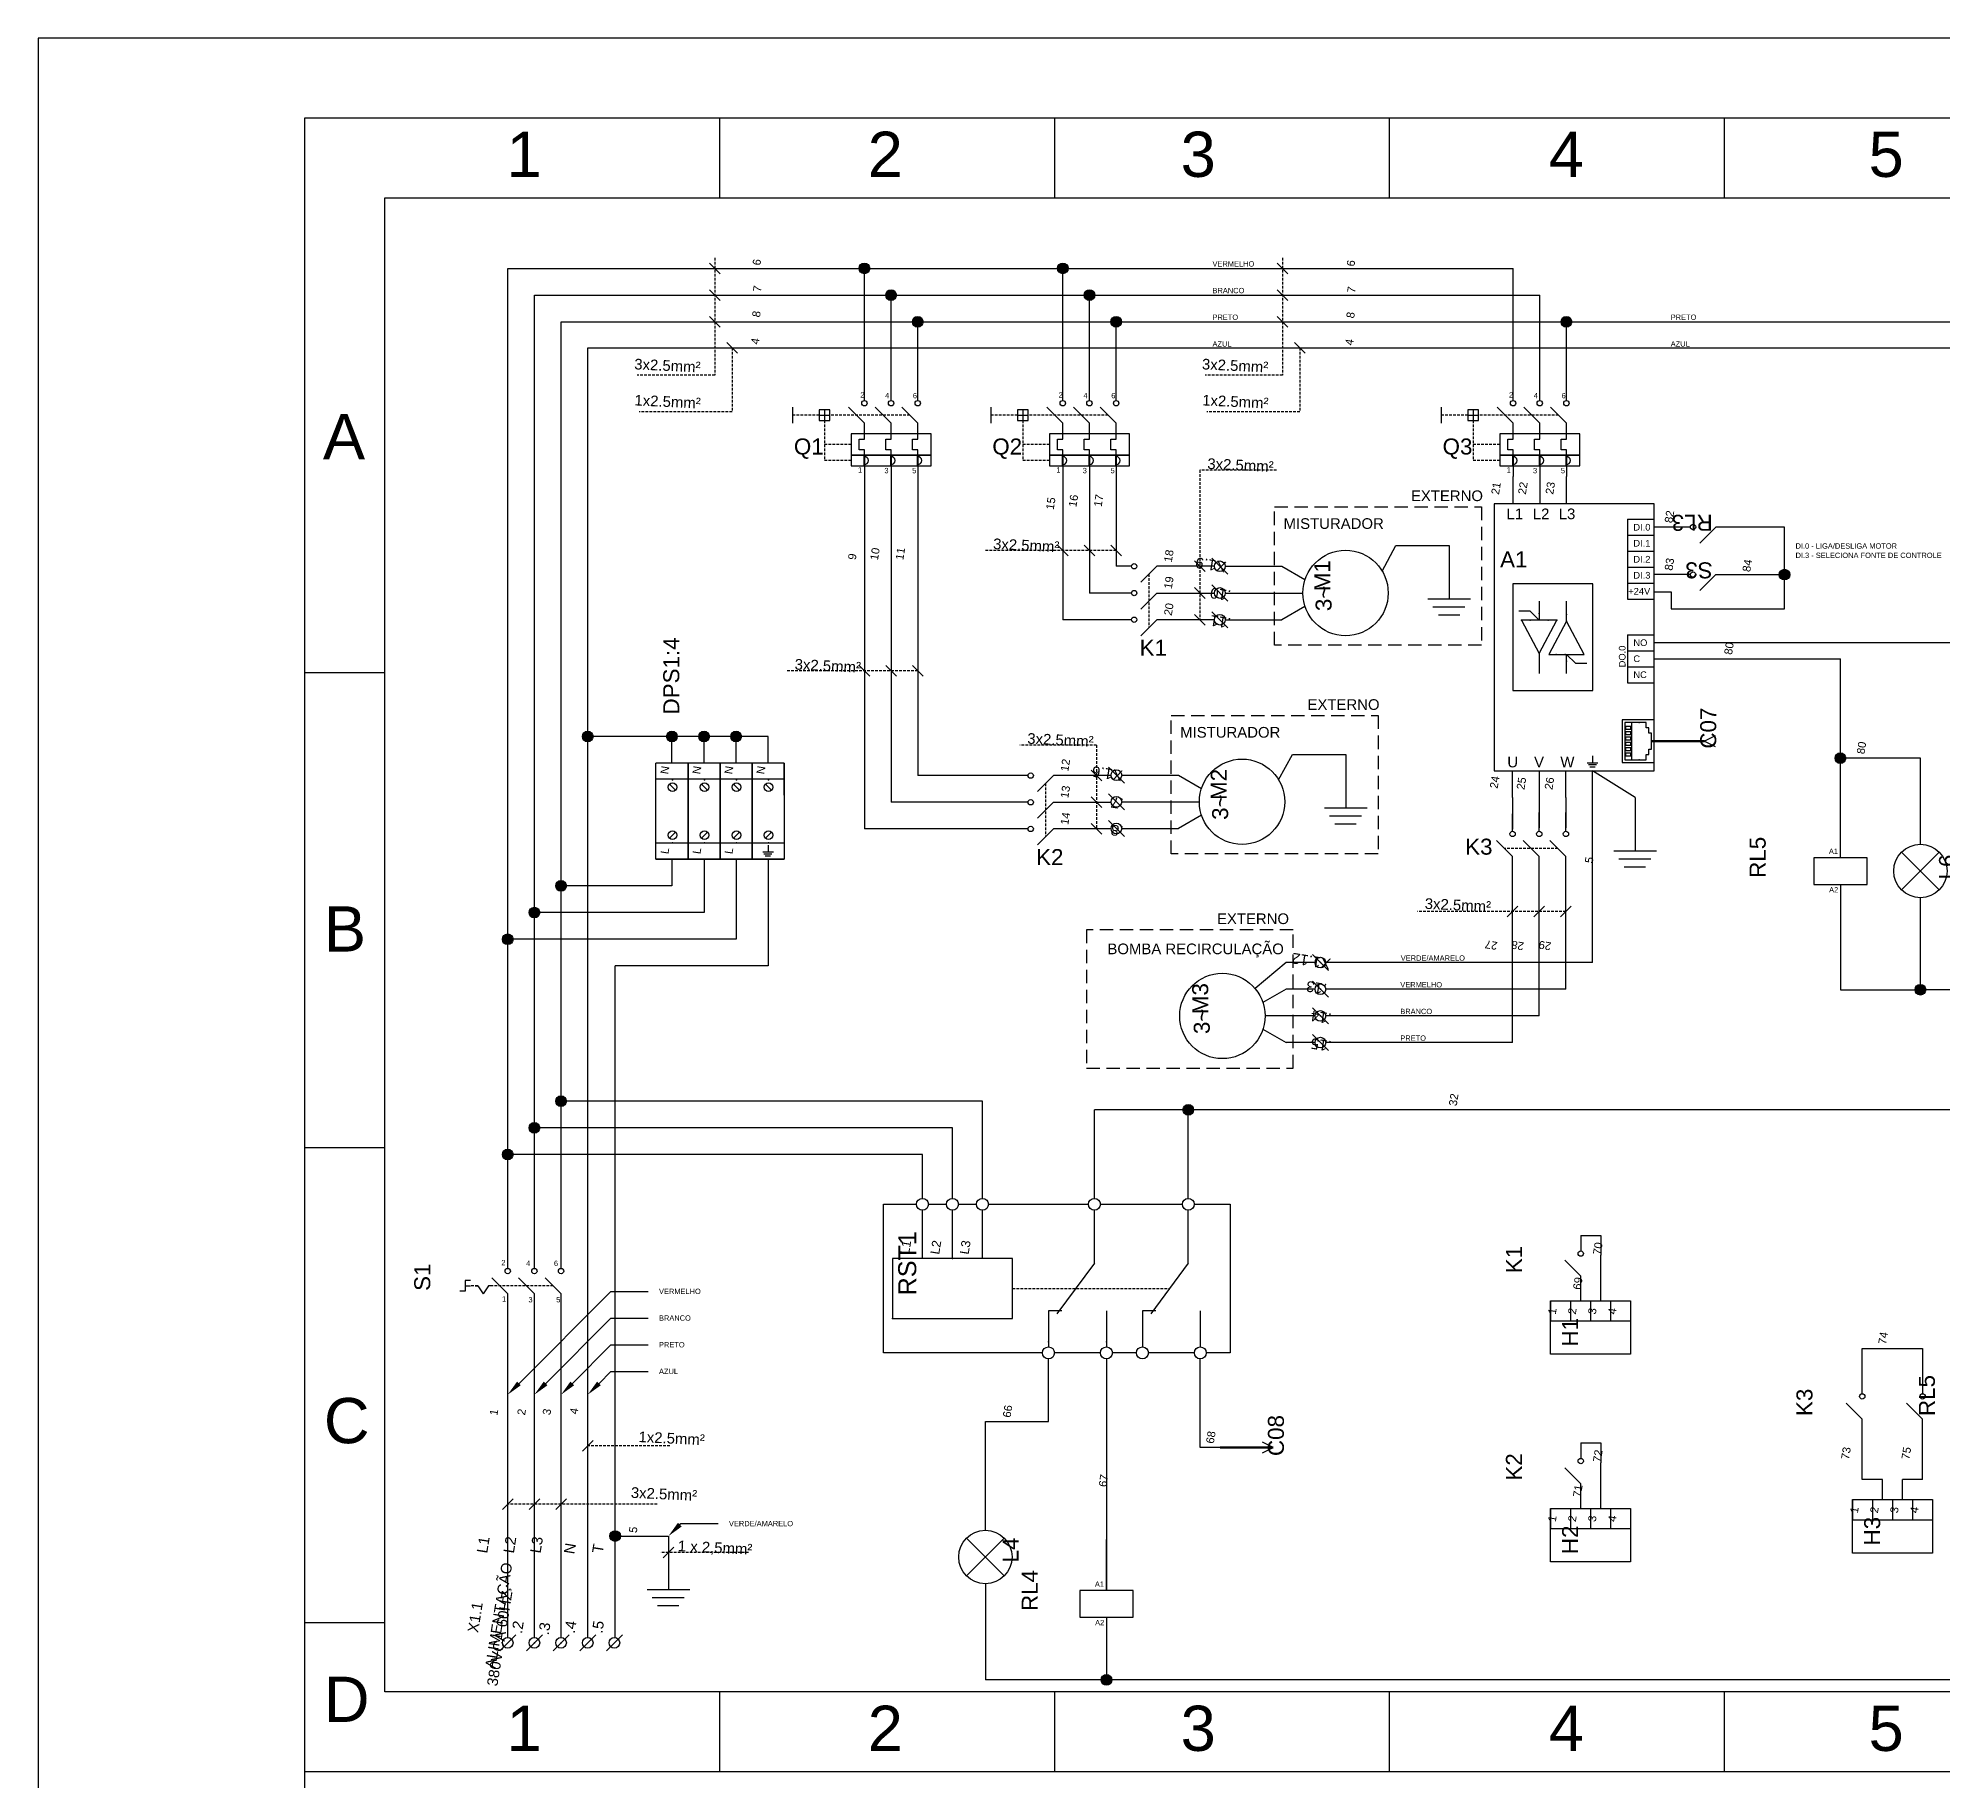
# Model space of a CAD drawing. Header units: millimetres. Extents: x 100 to 940, y 59 to 694.
# Drawn here: x 100 to 457, y 367.4 to 693.9 of the extents above; entities that cross this region are included whole.
import ezdxf
from ezdxf import colors
from ezdxf.entities.mleader import LeaderData, LeaderLine
from ezdxf.enums import TextEntityAlignment as Align
from ezdxf.math import Vec2, Vec3

# ---------------------------------------------------------------- set-up
doc = ezdxf.new("R2010")
doc.units = ezdxf.units.MM
doc.linetypes.add('DASHED', pattern=[0.75, 0.5, -0.25])
doc.styles.add('Annotative', font='arial.ttf')
doc.styles.add('Notes', font='arial.ttf', dxfattribs={"height": 3})

msp = doc.modelspace()

# ---------------------------------------------------------------- hatches: boundary and pattern name
for points in [[(255.88, 650.79, 1), (253.88, 650.79, 1)], [(293.07, 650.79, 1), (291.07, 650.79, 1)], [(260.88, 645.79, 1), (258.88, 645.79, 1)], [(298.07, 645.79, 1), (296.07, 645.79, 1)], [(265.88, 640.79, 1), (263.88, 640.79, 1)], [(303.07, 640.79, 1), (301.07, 640.79, 1)], [(387.47, 640.79, 1), (385.47, 640.79, 1)], [(428.36, 593.42, 1), (426.36, 593.42, 1)], [(204.02, 563.09, 1), (202.02, 563.09, 1)], [(219.82, 563.09, 1), (217.82, 563.09, 1)], [(225.82, 563.09, 1), (223.82, 563.09, 1)], [(231.82, 563.09, 1), (229.82, 563.09, 1)], [(438.82, 559.02, 1), (436.82, 559.02, 1)], [(199.02, 535.09, 1), (197.02, 535.09, 1)], [(194.02, 530.09, 1), (192.02, 530.09, 1)], [(189.02, 525.09, 1), (187.02, 525.09, 1)], [(453.82, 515.64, 1), (451.82, 515.64, 1)], [(199.02, 494.75, 1), (197.02, 494.75, 1)], [(316.6, 493.13, 1), (314.6, 493.13, 1)], [(194.02, 489.75, 1), (192.02, 489.75, 1)], [(189.02, 484.76, 1), (187.02, 484.76, 1)], [(209.16, 413.27, 1), (207.16, 413.27, 1)], [(301.25, 386.32, 1), (299.25, 386.32, 1)]]:
    msp.add_hatch(color=256).paths.add_polyline_path(points)

# ---------------------------------------------------------------- linework, layer by layer
for p, q in [((227.78, 664), (227.78, 679)), ((290.56, 664), (290.56, 679)), ((353.33, 664), (353.33, 679)), ((416.11, 664), (416.11, 679)), ((188.02, 466.66), (188.02, 650.79)), ((188.02, 650.79), (376.47, 650.79)), ((225.85, 651.79), (227.85, 649.79)), ((254.88, 628.03), (254.88, 650.79)), ((292.07, 628.03), (292.07, 650.79)), ((332.27, 651.79), (334.27, 649.79)), ((376.47, 628.03), (376.47, 650.79)), ((225.85, 646.79), (227.85, 644.79)), ((332.27, 646.79), (334.27, 644.79)), ((193.02, 466.91), (193.02, 645.79)), ((193.02, 645.79), (381.47, 645.79)), ((259.88, 628.03), (259.88, 645.79)), ((297.07, 628.03), (297.07, 645.79)), ((381.47, 628.03), (381.47, 645.79)), ((198.02, 466.91), (198.02, 640.79)), ((198.02, 640.79), (484.62, 640.79)), ((225.85, 641.79), (227.85, 639.79)), ((264.88, 628.03), (264.88, 640.79)), ((302.07, 628.03), (302.07, 640.79)), ((332.27, 641.79), (334.27, 639.79)), ((386.47, 628.03), (386.47, 640.79)), ((450.45, 640.79), (549.65, 640.79)), ((203.02, 394.26), (203.02, 635.89)), ((203.02, 635.89), (484.62, 635.89)), ((229.08, 636.89), (231.08, 634.89)), ((335.5, 636.89), (337.5, 634.89)), ((450.45, 635.89), (554.65, 635.89)), ((254.88, 626.03), (254.88, 628.03)), ((259.88, 626.03), (259.88, 628.03)), ((264.88, 626.03), (264.88, 628.03)), ((292.07, 626.03), (292.07, 628.03)), ((297.07, 626.03), (297.07, 628.03)), ((302.07, 626.03), (302.07, 628.03)), ((376.47, 626.03), (376.47, 628.03)), ((381.47, 626.03), (381.47, 628.03)), ((386.47, 626.03), (386.47, 628.03)), ((241.38, 624.79), (241.38, 621.79)), ((246.38, 623.29), (248.38, 623.29)), ((247.38, 624.29), (247.38, 622.29)), ((254.88, 621.79), (251.88, 624.79)), ((254.88, 619.79), (254.88, 621.79)), ((259.88, 621.79), (256.88, 624.79)), ((259.88, 619.79), (259.88, 621.79)), ((264.88, 621.79), (261.88, 624.79)), ((264.88, 619.79), (264.88, 621.79)), ((278.57, 624.79), (278.57, 621.79)), ((283.57, 623.29), (285.57, 623.29)), ((284.57, 624.29), (284.57, 622.29)), ((292.07, 621.79), (289.07, 624.79)), ((292.07, 619.79), (292.07, 621.79)), ((297.07, 621.79), (294.07, 624.79)), ((297.07, 619.79), (297.07, 621.79)), ((302.07, 621.79), (299.07, 624.79)), ((302.07, 619.79), (302.07, 621.79)), ((362.97, 624.79), (362.97, 621.79)), ((367.97, 623.29), (369.97, 623.29)), ((368.97, 624.29), (368.97, 622.29)), ((376.47, 621.79), (373.47, 624.79)), ((376.47, 619.79), (376.47, 621.79)), ((381.47, 621.79), (378.47, 624.79)), ((381.47, 619.79), (381.47, 621.79)), ((386.47, 621.79), (383.47, 624.79)), ((386.47, 619.79), (386.47, 621.79)), ((253.88, 616.79), (253.88, 618.79)), ((253.88, 618.79), (254.88, 618.78)), ((254.88, 618.78), (254.88, 619.79)), ((258.88, 616.79), (258.88, 618.79)), ((258.88, 618.79), (259.88, 618.79)), ((259.88, 618.79), (259.88, 619.79)), ((263.88, 616.79), (263.88, 618.79)), ((263.88, 618.79), (264.88, 618.79)), ((264.88, 618.79), (264.88, 619.79)), ((291.07, 616.79), (291.07, 618.79)), ((291.07, 618.79), (292.07, 618.78)), ((292.07, 618.78), (292.07, 619.79)), ((296.07, 616.79), (296.07, 618.79)), ((296.07, 618.79), (297.07, 618.79)), ((297.07, 618.79), (297.07, 619.79)), ((301.07, 616.79), (301.07, 618.79)), ((301.07, 618.79), (302.07, 618.79)), ((302.07, 618.79), (302.07, 619.79)), ((375.47, 616.79), (375.47, 618.79)), ((375.47, 618.79), (376.47, 618.78)), ((376.47, 618.78), (376.47, 619.79)), ((380.47, 616.79), (380.47, 618.79)), ((380.47, 618.79), (381.47, 618.79)), ((381.47, 618.79), (381.47, 619.79)), ((385.47, 616.79), (385.47, 618.79)), ((385.47, 618.79), (386.47, 618.79)), ((386.47, 618.79), (386.47, 619.79)), ((254.88, 616.79), (253.88, 616.79)), ((254.88, 615.79), (254.88, 616.79)), ((259.88, 616.79), (258.88, 616.79)), ((259.88, 615.79), (259.88, 616.79)), ((264.88, 616.79), (263.88, 616.79)), ((264.88, 615.79), (264.88, 616.79)), ((292.07, 616.79), (291.07, 616.79)), ((292.07, 615.79), (292.07, 616.79)), ((297.07, 616.79), (296.07, 616.79)), ((297.07, 615.79), (297.07, 616.79)), ((302.07, 616.79), (301.07, 616.79)), ((302.07, 615.79), (302.07, 616.79)), ((376.47, 616.79), (375.47, 616.79)), ((376.47, 615.79), (376.47, 616.79)), ((381.47, 616.79), (380.47, 616.79)), ((381.47, 615.79), (381.47, 616.79)), ((386.47, 616.79), (385.47, 616.79)), ((386.47, 615.79), (386.47, 616.79)), ((254.88, 613.79), (254.88, 611.79)), ((254.88, 611.79), (254.88, 584.97)), ((259.88, 613.79), (259.88, 611.79)), ((259.88, 611.79), (259.88, 589.96)), ((264.88, 613.79), (264.88, 611.79)), ((264.88, 611.79), (264.88, 594.97)), ((292.07, 613.79), (292.07, 611.79)), ((292.07, 611.79), (292.07, 584.97)), ((297.07, 613.79), (297.07, 611.79)), ((297.07, 611.79), (297.07, 589.96)), ((302.07, 613.79), (302.07, 611.79)), ((302.07, 611.79), (302.07, 594.97)), ((376.47, 613.79), (376.47, 611.79)), ((376.47, 606.79), (376.47, 611.79)), ((381.47, 613.79), (381.47, 611.79)), ((381.47, 611.79), (381.47, 606.79)), ((386.47, 613.79), (386.47, 611.79)), ((386.47, 606.79), (386.47, 611.79)), ((397.92, 603.8), (397.92, 588.8)), ((397.92, 603.8), (402.92, 603.8)), ((397.92, 600.8), (402.92, 600.8)), ((409.72, 602.33), (402.92, 602.33)), ((414.47, 602.33), (411.47, 599.33)), ((427.36, 602.33), (414.47, 602.33)), ((427.36, 586.99), (427.36, 602.33)), ((291.07, 598.95), (293.07, 596.95)), ((296.07, 598.95), (298.07, 596.95)), ((301.07, 598.95), (303.07, 596.95)), ((323.01, 593.47), (320.01, 596.47)), ((351.92, 594.06), (354.51, 598.86)), ((354.51, 598.86), (364.51, 598.86)), ((364.51, 598.86), (364.51, 588.86)), ((397.92, 597.8), (402.92, 597.8)), ((264.88, 594.97), (264.88, 555.76)), ((304.95, 594.97), (302.07, 594.97)), ((309.7, 594.97), (306.7, 591.97)), ((320.51, 594.97), (309.7, 594.97)), ((316.76, 595.97), (318.76, 593.97)), ((322.51, 594.97), (333.14, 594.97)), ((333.14, 594.97), (337.47, 592.47)), ((397.92, 594.8), (402.92, 594.8)), ((409.72, 593.42), (402.92, 593.42)), ((414.47, 593.42), (411.47, 590.42)), ((414.47, 593.42), (427.36, 593.42)), ((259.88, 589.96), (259.88, 550.76)), ((304.95, 589.96), (297.07, 589.96)), ((309.7, 589.97), (306.7, 586.97)), ((309.7, 589.97), (320.51, 589.97)), ((316.76, 590.97), (318.76, 588.97)), ((323.01, 588.47), (320.01, 591.47)), ((322.51, 589.97), (337.07, 589.97)), ((397.92, 591.8), (402.92, 591.8)), ((402.92, 590.22), (406.13, 590.22)), ((406.13, 590.22), (406.13, 586.99)), ((316.76, 585.97), (318.76, 583.97)), ((323.01, 583.47), (320.01, 586.47)), ((337.47, 587.47), (333.14, 584.97)), ((360.51, 588.86), (368.51, 588.86)), ((361.46, 587.36), (367.46, 587.36)), ((362.47, 585.86), (366.47, 585.86)), ((379.7, 586.55), (377.55, 586.55)), ((381.36, 584.89), (379.7, 586.55)), ((381.36, 588.47), (381.36, 584.89)), ((386.49, 584.72), (386.49, 588.47)), ((397.92, 588.8), (402.92, 588.8)), ((402.92, 585.8), (402.92, 588.8)), ((406.13, 586.99), (427.36, 586.99)), ((254.88, 584.97), (254.88, 545.76)), ((304.95, 584.97), (292.07, 584.97)), ((309.7, 584.97), (306.7, 581.97)), ((320.51, 584.97), (309.7, 584.97)), ((322.51, 584.97), (333.14, 584.97)), ((384.69, 584.89), (378.03, 584.89)), ((378.03, 584.89), (381.36, 578.64)), ((381.36, 578.64), (384.69, 584.89)), ((386.49, 584.72), (383.15, 578.47)), ((389.82, 578.47), (386.49, 584.72)), ((397.92, 582.16), (402.92, 582.16)), ((397.92, 582.16), (397.92, 573.16)), ((402.92, 579.16), (402.92, 582.16)), ((381.36, 578.64), (381.36, 574.89)), ((383.15, 578.47), (389.82, 578.47)), ((386.49, 574.89), (386.49, 578.47)), ((386.49, 578.47), (388.15, 576.81)), ((397.92, 579.16), (402.92, 579.16)), ((461.66, 580.66), (402.92, 580.66)), ((402.92, 576.16), (402.92, 579.16)), ((165, 575), (150, 575)), ((253.88, 576.36), (255.88, 574.36)), ((258.88, 576.36), (260.88, 574.36)), ((263.88, 576.36), (265.88, 574.36)), ((388.15, 576.81), (390.29, 576.81)), ((397.92, 576.16), (402.92, 576.16)), ((402.92, 577.66), (437.82, 577.66)), ((437.82, 540.38), (437.82, 577.66)), ((397.92, 573.16), (402.92, 573.16)), ((401.42, 565.72), (397.42, 565.72)), ((397.42, 565.72), (397.42, 558.72)), ((398.76, 558.72), (398.76, 565.72)), ((401.42, 564.72), (401.42, 565.72)), ((401.92, 564.72), (401.42, 564.72)), ((401.92, 563.72), (401.92, 564.72)), ((236.82, 563.09), (203.02, 563.09)), ((218.82, 558.09), (218.82, 563.09)), ((224.82, 558.09), (224.82, 563.09)), ((230.82, 558.09), (230.82, 563.09)), ((236.82, 558.09), (236.82, 563.09)), ((402.42, 563.72), (401.92, 563.72)), ((401.92, 559.72), (401.92, 560.72)), ((401.92, 560.72), (402.42, 560.72)), ((402.42, 560.72), (402.42, 563.72)), ((414.38, 563.22), (412.38, 562.22)), ((412.38, 562.22), (414.38, 561.22)), ((215.82, 540.09), (215.82, 558.09)), ((221.82, 558.09), (215.82, 558.09)), ((221.82, 558.09), (221.82, 540.09)), ((221.82, 552.09), (221.82, 558.09)), ((221.82, 540.09), (221.82, 558.09)), ((227.82, 558.09), (221.82, 558.09)), ((227.82, 558.09), (227.82, 540.09)), ((227.82, 552.09), (227.82, 558.09)), ((227.82, 540.09), (227.82, 558.09)), ((233.82, 558.09), (227.82, 558.09)), ((233.82, 558.09), (233.82, 540.09)), ((233.82, 552.09), (233.82, 558.09)), ((233.82, 540.09), (233.82, 558.09)), ((239.82, 558.09), (233.82, 558.09)), ((239.82, 558.09), (239.82, 540.09)), ((239.82, 552.09), (239.82, 558.09)), ((303.61, 554.35), (300.61, 557.35)), ((332.52, 554.94), (335.11, 559.74)), ((335.11, 559.74), (345.11, 559.74)), ((345.11, 559.74), (345.11, 549.74)), ((390.39, 558.18), (392.39, 558.18)), ((390.62, 557.81), (392.12, 557.81)), ((390.88, 557.43), (391.88, 557.43)), ((391.39, 559.43), (391.39, 558.18)), ((397.42, 558.72), (401.42, 558.72)), ((401.42, 558.72), (401.42, 559.72)), ((401.42, 559.72), (401.92, 559.72)), ((452.82, 559.02), (437.82, 559.02)), ((452.82, 555.14), (452.82, 559.02)), ((221.82, 555.09), (215.82, 555.09)), ((219.5, 553.02), (218.35, 554.17)), ((227.82, 555.09), (221.82, 555.09)), ((225.5, 553.02), (224.35, 554.17)), ((233.82, 555.09), (227.82, 555.09)), ((231.5, 553.02), (230.35, 554.17)), ((239.82, 555.09), (233.82, 555.09)), ((237.5, 553.02), (236.35, 554.17)), ((285.55, 555.76), (264.88, 555.76)), ((290.3, 555.76), (287.3, 552.76)), ((301.11, 555.76), (290.3, 555.76)), ((297.36, 556.76), (299.36, 554.76)), ((303.11, 555.85), (313.75, 555.85)), ((313.75, 555.85), (318.08, 553.35)), ((376.38, 551.68), (376.38, 556.68)), ((381.38, 556.68), (381.38, 551.68)), ((386.38, 551.68), (386.38, 556.68)), ((391.38, 520.72), (391.38, 556.68)), ((399.35, 551.68), (391.38, 556.68)), ((452.82, 542.88), (452.82, 555.14)), ((285.55, 550.76), (259.88, 550.76)), ((290.3, 550.76), (287.3, 547.76)), ((290.3, 550.76), (301.11, 550.76)), ((297.36, 551.76), (299.36, 549.76)), ((303.61, 549.35), (300.61, 552.35)), ((303.11, 550.85), (317.67, 550.85)), ((376.38, 551.68), (376.38, 545.7)), ((381.38, 551.68), (381.38, 545.95)), ((386.38, 551.68), (386.38, 545.95)), ((399.35, 551.68), (399.35, 541.68)), ((297.36, 546.76), (299.36, 544.76)), ((303.61, 544.35), (300.61, 547.35)), ((318.08, 548.35), (313.75, 545.85)), ((341.11, 549.74), (349.11, 549.74)), ((342.06, 548.24), (348.06, 548.24)), ((343.07, 546.74), (347.07, 546.74)), ((376.38, 545.32), (376.38, 548.57)), ((381.38, 545.32), (381.38, 548.82)), ((386.38, 545.32), (386.38, 548.82)), ((221.82, 543.09), (215.82, 543.09)), ((219.5, 545.17), (218.35, 544.02)), ((227.82, 543.09), (221.82, 543.09)), ((225.5, 545.17), (224.35, 544.02)), ((233.82, 543.09), (227.82, 543.09)), ((231.5, 545.17), (230.35, 544.02)), ((239.82, 543.09), (233.82, 543.09)), ((237.5, 545.17), (236.35, 544.02)), ((236.82, 542.72), (236.82, 541.47)), ((285.55, 545.76), (254.88, 545.76)), ((290.3, 545.76), (287.3, 542.76)), ((301.11, 545.76), (290.3, 545.76)), ((303.11, 545.85), (313.75, 545.85)), ((376.38, 540.57), (373.38, 543.57)), ((381.38, 540.57), (378.38, 543.57)), ((386.38, 540.57), (383.38, 543.57)), ((215.82, 540.09), (221.82, 540.09)), ((221.82, 540.09), (215.82, 540.09)), ((218.82, 540.09), (218.82, 535.09)), ((221.82, 540.09), (227.82, 540.09)), ((227.82, 540.09), (221.82, 540.09)), ((224.82, 540.09), (224.82, 530.09)), ((227.82, 540.09), (233.82, 540.09)), ((233.82, 540.09), (227.82, 540.09)), ((230.82, 540.09), (230.82, 525.09)), ((233.82, 540.09), (239.82, 540.09)), ((239.82, 540.09), (233.82, 540.09)), ((235.82, 541.47), (237.82, 541.47)), ((236.06, 541.09), (237.56, 541.09)), ((236.31, 540.72), (237.31, 540.72)), ((236.82, 540.09), (236.82, 520.09)), ((376.38, 505.72), (376.38, 540.57)), ((381.38, 510.72), (381.38, 540.57)), ((386.38, 515.72), (386.38, 540.57)), ((395.35, 541.68), (403.35, 541.68)), ((396.3, 540.18), (402.3, 540.18)), ((456.36, 541.41), (449.29, 534.34)), ((449.29, 541.41), (456.36, 534.34)), ((397.31, 538.68), (401.31, 538.68)), ((218.82, 535.09), (198.02, 535.09)), ((437.82, 535.38), (437.82, 515.64)), ((452.82, 515.64), (452.82, 532.88)), ((224.82, 530.09), (193.02, 530.09)), ((377.38, 531.29), (375.38, 529.29)), ((382.38, 531.29), (380.38, 529.29)), ((387.38, 531.29), (385.38, 529.29)), ((230.82, 525.09), (188.02, 525.09)), ((341.85, 519.22), (338.85, 522.22)), ((236.82, 520.09), (208.16, 520.09)), ((333.91, 520.72), (328.11, 515.86)), ((339.35, 520.72), (333.91, 520.72)), ((391.38, 520.72), (341.35, 520.72)), ((333.91, 515.72), (329.58, 513.22)), ((339.35, 515.72), (333.91, 515.72)), ((341.85, 514.22), (338.85, 517.22)), ((386.38, 515.72), (341.35, 515.72)), ((437.82, 515.64), (452.82, 515.64)), ((480.18, 515.64), (452.82, 515.64)), ((339.35, 510.72), (329.98, 510.72)), ((341.85, 509.22), (338.85, 512.22)), ((381.38, 510.72), (341.35, 510.72)), ((329.58, 508.22), (333.91, 505.72)), ((341.85, 504.22), (338.85, 507.22)), ((339.35, 505.72), (333.91, 505.72)), ((376.38, 505.72), (341.35, 505.72)), ((277.02, 494.75), (198.02, 494.75)), ((277.02, 476.55), (277.02, 494.75)), ((485.18, 493.13), (298, 493.13)), ((298, 476.55), (298, 493.13)), ((315.6, 476.55), (315.6, 493.13)), ((271.39, 489.75), (193.02, 489.75)), ((271.39, 476.55), (271.39, 489.75)), ((165, 486), (150, 486)), ((265.77, 484.75), (188.02, 484.76)), ((265.77, 476.55), (265.77, 484.75)), ((389.16, 469.6), (392.91, 469.6)), ((389.16, 469.6), (389.16, 466.7)), ((392.91, 469.6), (392.91, 465.88)), ((188.02, 463.42), (188.02, 466.66)), ((193.02, 463.42), (193.02, 466.91)), ((198.02, 463.42), (198.02, 466.91)), ((389.16, 461.95), (386.16, 464.95)), ((392.91, 457.33), (392.91, 465.88)), ((181.05, 461.17), (180.05, 461.17)), ((180.05, 461.17), (180.05, 459.17)), ((188.02, 458.67), (185.02, 461.67)), ((193.02, 458.67), (190.02, 461.67)), ((198.02, 458.67), (195.02, 461.67)), ((389.16, 457.33), (389.16, 461.95)), ((180.05, 459.17), (179.05, 459.17)), ((180.05, 460.17), (181.05, 460.17)), ((181.94, 460.17), (182.44, 460.17)), ((182.44, 460.17), (183.44, 458.67)), ((184.44, 460.17), (183.44, 458.67)), ((184.94, 460.17), (184.44, 460.17)), ((188.02, 394.26), (188.02, 458.67)), ((188.02, 456.67), (188.02, 458.67)), ((193.02, 394.26), (193.02, 458.67)), ((193.02, 456.67), (193.02, 458.67)), ((198.02, 394.26), (198.02, 458.67)), ((198.02, 456.67), (198.02, 458.67)), ((383.47, 457.33), (383.47, 453.58)), ((387.22, 457.33), (387.22, 453.58)), ((390.97, 457.33), (390.97, 453.58)), ((394.72, 457.33), (394.72, 453.58)), ((383.47, 453.58), (398.47, 453.58)), ((289.39, 434.72), (289.39, 446.48)), ((300.25, 446.48), (300.25, 422.39)), ((317.85, 429.85), (317.85, 446.48)), ((441.92, 439.93), (441.92, 448.42)), ((441.92, 448.42), (453.24, 448.42)), ((453.24, 448.42), (453.24, 439.93)), ((441.92, 435.18), (438.92, 438.18)), ((453.24, 435.18), (450.24, 438.18)), ((277.56, 414.35), (277.56, 434.72)), ((277.56, 434.72), (289.39, 434.72)), ((441.92, 423.87), (441.92, 435.18)), ((453.24, 423.87), (453.24, 435.18)), ((204.02, 431.19), (202.02, 429.19)), ((321.56, 429.85), (317.85, 429.85)), ((331.51, 429.85), (329.51, 430.85)), ((329.51, 428.85), (331.51, 429.85)), ((389.16, 430.73), (392.91, 430.73)), ((389.16, 430.73), (389.16, 427.83)), ((392.91, 430.73), (392.91, 427.01)), ((389.16, 423.08), (386.16, 426.08)), ((392.91, 418.46), (392.91, 427.01)), ((300.25, 422.39), (300.25, 403.07)), ((389.16, 418.46), (389.16, 423.08)), ((445.7, 423.87), (441.92, 423.87)), ((445.7, 420.09), (445.7, 423.87)), ((449.45, 420.09), (449.45, 423.87)), ((453.24, 423.87), (449.45, 423.87)), ((189.02, 420.27), (187.02, 418.27)), ((194.02, 420.27), (192.02, 418.27)), ((199.02, 420.27), (197.02, 418.27)), ((383.47, 418.46), (383.47, 414.71)), ((387.22, 418.46), (387.22, 414.71)), ((390.97, 418.46), (390.97, 414.71)), ((394.72, 418.46), (394.72, 414.71)), ((440.08, 420.09), (440.08, 416.34)), ((443.83, 420.09), (443.83, 416.34)), ((443.83, 420.09), (447.58, 420.09)), ((447.58, 420.09), (447.58, 416.34)), ((447.58, 420.09), (451.33, 420.09)), ((451.33, 420.09), (451.33, 416.34)), ((383.47, 414.71), (398.47, 414.71)), ((440.08, 416.34), (455.08, 416.34)), ((208.16, 394.27), (208.16, 413.27)), ((208.16, 413.27), (218.16, 413.27)), ((219.16, 411.22), (217.16, 409.22)), ((218.16, 413.27), (218.16, 403.27)), ((281.09, 412.89), (274.02, 405.82)), ((274.02, 412.89), (281.09, 405.82)), ((300.25, 403.07), (300.25, 412.61)), ((277.56, 404.35), (277.56, 386.32)), ((214.16, 403.27), (222.16, 403.27)), ((215.11, 401.77), (221.11, 401.77)), ((216.12, 400.27), (220.12, 400.27)), ((165, 397), (150, 397)), ((300.25, 398.07), (300.25, 386.32)), ((186.52, 391.76), (189.52, 394.76)), ((191.52, 391.76), (194.52, 394.76)), ((196.52, 391.76), (199.52, 394.76)), ((201.52, 391.76), (204.52, 394.76)), ((206.52, 391.76), (209.52, 394.76)), ((480.18, 386.32), (277.56, 386.32)), ((730, 384.08), (165, 384.08)), ((227.78, 369.08), (227.78, 384.08)), ((290.56, 369.08), (290.56, 384.08)), ((353.33, 369.08), (353.33, 384.08)), ((416.11, 369.08), (416.11, 384.08)), ((745, 369.08), (150, 369.08))]:
    msp.add_line(p, q)
at = {"linetype": 'DASHED'}
for p, q in [((226.85, 652.78), (226.85, 630.79)), ((333.27, 652.78), (333.27, 630.79)), ((230.08, 635.89), (230.08, 623.93)), ((336.5, 635.89), (336.5, 623.93)), ((226.85, 630.79), (212.32, 630.79)), ((333.27, 630.79), (318.73, 630.79)), ((230.08, 623.93), (212.65, 623.93)), ((246.38, 623.29), (241.38, 623.29)), ((247.38, 622.29), (247.38, 614.79)), ((263.38, 623.29), (248.38, 623.29)), ((283.57, 623.29), (278.57, 623.29)), ((284.57, 622.29), (284.57, 614.79)), ((300.57, 623.29), (285.57, 623.29)), ((336.5, 623.93), (319.07, 623.93)), ((367.97, 623.29), (362.97, 623.29)), ((368.97, 622.29), (368.97, 614.79)), ((384.97, 623.29), (369.97, 623.29)), ((252.38, 617.79), (247.38, 617.79)), ((289.57, 617.79), (284.57, 617.79)), ((373.97, 617.79), (368.97, 617.79)), ((252.38, 614.79), (247.38, 614.79)), ((289.57, 614.79), (284.57, 614.79)), ((373.97, 614.79), (368.97, 614.79)), ((317.76, 612.97), (317.76, 584.97)), ((332.11, 612.97), (317.76, 612.97)), ((302.07, 597.95), (277.59, 597.95)), ((308.2, 593.47), (308.2, 583.47)), ((264.88, 575.36), (240.4, 575.36)), ((298.36, 561.48), (284, 561.48)), ((298.36, 561.48), (298.36, 545.76)), ((288.8, 554.26), (288.8, 544.26)), ((384.88, 542.07), (374.88, 542.07)), ((386.38, 530.29), (358.53, 530.29)), ((182.44, 460.17), (181.05, 460.17)), ((196.52, 460.17), (184.44, 460.17)), ((282.64, 459.68), (312.09, 459.68)), ((218.43, 430.19), (203.02, 430.19)), ((216.03, 419.27), (188.02, 419.27)), ((233.16, 410.22), (216.65, 410.22))]:
    msp.add_line(p, q, dxfattribs=at)
at = {"lineweight": 40}
for p, q in [((254.88, 613.79), (254.88, 615.79)), ((259.88, 613.79), (259.88, 615.79)), ((264.88, 613.79), (264.88, 615.79)), ((292.07, 613.79), (292.07, 615.79)), ((297.07, 613.79), (297.07, 615.79)), ((302.07, 613.79), (302.07, 615.79)), ((376.47, 613.79), (376.47, 615.79)), ((381.47, 613.79), (381.47, 615.79)), ((386.47, 613.79), (386.47, 615.79))]:
    msp.add_line(p, q, dxfattribs=at)
at = {"lineweight": 50}
for p, q in [((412.38, 562.22), (402.42, 562.22)), ((331.51, 429.85), (321.56, 429.85))]:
    msp.add_line(p, q, dxfattribs=at)
at = {"lineweight": 30}
for p, q in [((208.16, 413.27), (208.16, 520.09)), ((265.77, 465.3), (265.77, 474.3)), ((271.39, 465.3), (271.39, 474.3)), ((277.02, 465.3), (277.02, 474.3)), ((298, 464.42), (298, 474.3)), ((315.6, 464.42), (315.6, 474.3)), ((298, 464.42), (290.98, 454.94)), ((315.6, 464.42), (308.59, 454.94)), ((291.91, 455.48), (289.39, 455.48)), ((289.39, 455.48), (289.39, 448.73)), ((300.25, 455.48), (300.25, 448.73)), ((309.51, 455.48), (307, 455.48)), ((307, 455.48), (307, 448.73)), ((317.85, 455.48), (317.85, 448.73))]:
    msp.add_line(p, q, dxfattribs=at)
for points in [[(100, 100), (940, 100), (940, 693.94), (100, 693.94)], [(150, 679), (925, 679), (925, 115), (150, 115)], [(246.38, 622.29), (248.38, 622.29), (248.38, 624.29), (246.38, 624.29)], [(283.57, 622.29), (285.57, 622.29), (285.57, 624.29), (283.57, 624.29)], [(367.97, 622.29), (369.97, 622.29), (369.97, 624.29), (367.97, 624.29)], [(252.38, 615.79), (267.38, 615.79), (267.38, 619.79), (252.38, 619.79)], [(289.57, 615.79), (304.57, 615.79), (304.57, 619.79), (289.57, 619.79)], [(373.97, 615.79), (388.97, 615.79), (388.97, 619.79), (373.97, 619.79)], [(252.38, 613.79), (267.38, 613.79), (267.38, 615.79), (252.38, 615.79)], [(289.57, 613.79), (304.57, 613.79), (304.57, 615.79), (289.57, 615.79)], [(373.97, 613.79), (388.97, 613.79), (388.97, 615.79), (373.97, 615.79)], [(372.92, 556.68), (402.92, 556.68), (402.92, 606.68), (372.92, 606.68)], [(376.42, 571.68), (391.42, 571.68), (391.42, 591.68), (376.42, 591.68)], [(402.92, 558.22), (402.92, 566.22), (396.92, 566.22), (396.92, 558.22)], [(398.57, 564.47), (398.57, 564.97), (397.57, 564.97), (397.57, 564.47)], [(398.57, 563.47), (398.57, 563.97), (397.57, 563.97), (397.57, 563.47)], [(398.57, 563.47), (398.57, 563.97), (397.57, 563.97), (397.57, 563.47)], [(398.57, 562.47), (398.57, 562.97), (397.57, 562.97), (397.57, 562.47)], [(398.57, 562.47), (398.57, 562.97), (397.57, 562.97), (397.57, 562.47)], [(398.57, 562.47), (398.57, 562.97), (397.57, 562.97), (397.57, 562.47)], [(398.57, 561.47), (398.57, 561.97), (397.57, 561.97), (397.57, 561.47)], [(398.57, 561.47), (398.57, 561.97), (397.57, 561.97), (397.57, 561.47)], [(398.57, 561.47), (398.57, 561.97), (397.57, 561.97), (397.57, 561.47)], [(398.57, 561.47), (398.57, 561.97), (397.57, 561.97), (397.57, 561.47)], [(398.57, 560.47), (398.57, 560.97), (397.57, 560.97), (397.57, 560.47)], [(398.57, 560.47), (398.57, 560.97), (397.57, 560.97), (397.57, 560.47)], [(398.57, 560.47), (398.57, 560.97), (397.57, 560.97), (397.57, 560.47)], [(398.57, 559.47), (398.57, 559.97), (397.57, 559.97), (397.57, 559.47)], [(398.57, 559.47), (398.57, 559.97), (397.57, 559.97), (397.57, 559.47)], [(432.82, 535.38), (442.82, 535.38), (442.82, 540.38), (432.82, 540.38)], [(383.47, 457.33), (398.47, 457.33), (398.47, 447.33), (383.47, 447.33)], [(383.47, 418.46), (398.47, 418.46), (398.47, 408.46), (383.47, 408.46)], [(440.08, 420.09), (455.08, 420.09), (455.08, 410.09), (440.08, 410.09)], [(295.25, 398.07), (305.25, 398.07), (305.25, 403.07), (295.25, 403.07)]]:
    msp.add_lwpolyline(points, close=True)
msp.add_lwpolyline([(165, 384.08), (165, 664), (730, 664), (730, 384.08)])
at = {"linetype": 'DASHED', "ltscale": 5}
for points in [[(331.77, 606.1), (370.56, 606.1), (370.56, 580.21), (331.77, 580.21)], [(312.38, 566.99), (351.17, 566.99), (351.17, 541.09), (312.38, 541.09)], [(335.28, 526.85), (296.49, 526.85), (296.49, 500.96), (335.28, 500.96)]]:
    msp.add_lwpolyline(points, close=True, dxfattribs=at)
at = {"lineweight": 30}
for points in [[(288.27, 447.6), (258.47, 447.6), (258.47, 475.43), (264.64, 475.43)], [(266.89, 475.43), (270.27, 475.43)], [(272.52, 475.43), (275.89, 475.43)], [(278.14, 475.43), (296.87, 475.43)], [(299.12, 475.43), (314.47, 475.43)], [(316.72, 475.43), (323.47, 475.43), (323.47, 447.6), (318.97, 447.6)], [(299.12, 447.6), (290.52, 447.6)], [(305.87, 447.6), (301.37, 447.6)], [(316.72, 447.6), (308.12, 447.6)]]:
    msp.add_lwpolyline(points, dxfattribs=at)
msp.add_lwpolyline([(260.14, 454.05), (282.64, 454.05), (282.64, 465.3), (260.14, 465.3)], close=True, dxfattribs=at)
for centre, radius in [((254.88, 650.79), 1), ((292.07, 650.79), 1), ((259.88, 645.79), 1), ((297.07, 645.79), 1), ((264.88, 640.79), 1), ((302.07, 640.79), 1), ((386.47, 640.79), 1), ((254.88, 625.53), 0.5), ((259.88, 625.53), 0.5), ((264.88, 625.53), 0.5), ((292.07, 625.53), 0.5), ((297.06, 625.53), 0.5), ((302.07, 625.53), 0.5), ((376.47, 625.53), 0.5), ((381.47, 625.53), 0.5), ((386.47, 625.53), 0.5), ((410.22, 602.33), 0.5), ((345.07, 589.97), 8), ((305.45, 594.97), 0.5), ((321.51, 594.97), 1), ((410.22, 593.42), 0.5), ((427.36, 593.42), 1), ((305.45, 589.96), 0.5), ((321.51, 589.97), 1), ((321.51, 584.97), 1), ((305.45, 584.97), 0.5), ((203.02, 563.09), 1), ((218.82, 563.09), 1), ((224.82, 563.09), 1), ((230.82, 563.09), 1), ((325.67, 550.85), 8), ((437.82, 559.02), 1), ((218.92, 553.59), 0.817), ((224.92, 553.59), 0.817), ((230.92, 553.59), 0.817), ((236.92, 553.59), 0.817), ((286.05, 555.76), 0.5), ((302.11, 555.85), 1), ((286.05, 550.76), 0.5), ((302.11, 550.85), 1), ((302.11, 545.85), 1), ((218.92, 544.59), 0.817), ((224.92, 544.59), 0.817), ((230.92, 544.59), 0.817), ((236.92, 544.59), 0.817), ((286.05, 545.76), 0.5), ((376.38, 544.82), 0.5), ((381.38, 544.82), 0.5), ((386.38, 544.82), 0.5), ((452.82, 537.88), 5), ((198.02, 535.09), 1), ((193.02, 530.09), 1), ((188.02, 525.09), 1), ((340.35, 520.72), 1), ((321.98, 510.72), 8), ((340.35, 515.72), 1), ((452.82, 515.64), 1), ((340.35, 510.72), 1), ((340.35, 505.72), 1), ((198.02, 494.75), 1), ((315.6, 493.13), 1), ((193.02, 489.75), 1), ((188.02, 484.76), 1), ((389.16, 466.2), 0.5), ((188.02, 462.92), 0.5), ((193.02, 462.92), 0.5), ((198.02, 462.92), 0.5), ((441.92, 439.43), 0.5), ((453.24, 439.43), 0.5), ((389.16, 427.33), 0.5), ((208.16, 413.27), 1), ((277.56, 409.35), 5), ((188.02, 393.26), 1), ((193.02, 393.26), 1), ((198.02, 393.26), 1), ((203.02, 393.26), 1), ((208.02, 393.26), 1), ((300.25, 386.32), 1)]:
    msp.add_circle(centre, radius)
for centre in [(265.77, 475.43), (271.39, 475.43), (277.02, 475.43), (298, 475.43), (315.6, 475.43), (289.39, 447.6), (300.25, 447.6), (307, 447.6), (317.85, 447.6)]:
    msp.add_circle(centre, 1.12, dxfattribs=at)
for centre in [(254.88, 614.79), (259.88, 614.79), (264.88, 614.79), (292.07, 614.79), (297.07, 614.79), (302.07, 614.79), (376.47, 614.79), (381.47, 614.79), (386.47, 614.79)]:
    msp.add_arc(centre, 0.75, 270, 90)
for p in [(381.36, 586.14), (386.49, 585.97), (378.03, 584.89), (379.69, 584.89), (379.69, 584.89), (383.03, 584.89), (383.03, 584.89), (384.69, 584.89), (386.49, 584.72), (384.58, 578.47), (384.58, 578.47), (386.25, 578.47), (386.49, 577.22), (398.76, 565.72), (400.09, 565.72), (398.76, 558.72), (400.09, 558.72), (218.92, 554.99), (224.92, 554.99), (230.92, 554.99), (236.92, 554.99), (218.92, 543.19), (224.92, 543.19), (230.92, 543.19), (236.92, 543.19), (340.35, 520.72), (340.35, 515.72), (340.35, 510.72), (193.02, 393.26), (198.02, 393.26)]:
    msp.add_point(p)
for p in [(271.39, 465.3), (271.39, 465.3), (260.14, 454.05), (260.14, 454.05), (289.39, 449.67), (289.39, 449.67), (300.25, 449.67), (300.25, 449.67)]:
    msp.add_point(p, dxfattribs=at)

# ---------------------------------------------------------------- texts
for s, height, style, p in [('1', 8.48, 'Notes', (187.8, 667.93)), ('2', 8.48, 'Notes', (255.51, 667.93)), ('3', 8.48, 'Notes', (314.16, 667.93)), ('4', 8.48, 'Notes', (383.17, 667.93)), ('5', 8.48, 'Notes', (443.11, 667.93)), ('VERMELHO', 1, 'Annotative', (320.13, 651.14)), ('BRANCO', 1, 'Annotative', (320.13, 646.14)), ('PRETO', 1, 'Annotative', (320.13, 641.14)), ('PRETO', 1, 'Annotative', (406.02, 641.14)), ('AZUL', 1, 'Annotative', (320.13, 636.14)), ('AZUL', 1, 'Annotative', (406.02, 636.14)), ('2', 1, 'Notes', (254.12, 626.59)), ('4', 1, 'Notes', (258.76, 626.45)), ('6', 1, 'Notes', (263.97, 626.45)), ('2', 1, 'Notes', (291.31, 626.59)), ('4', 1, 'Notes', (295.94, 626.45)), ('6', 1, 'Notes', (301.16, 626.45)), ('2', 1, 'Notes', (375.71, 626.59)), ('4', 1, 'Notes', (380.34, 626.45)), ('6', 1, 'Notes', (385.56, 626.45)), ('A', 8.48, 'Notes', (153.39, 615.03)), ('Q1', 3, 'Notes', (241.67, 615.92)), ('Q2', 3, 'Notes', (278.86, 615.92)), ('Q3', 3, 'Notes', (363.26, 615.92)), ('1', 1, 'Notes', (253.69, 612.54)), ('3', 1, 'Notes', (258.63, 612.41)), ('5', 1, 'Notes', (263.84, 612.41)), ('1', 1, 'Notes', (290.87, 612.54)), ('3', 1, 'Notes', (295.81, 612.41)), ('5', 1, 'Notes', (301.03, 612.41)), ('1', 1, 'Notes', (375.27, 612.54)), ('3', 1, 'Notes', (380.21, 612.41)), ('5', 1, 'Notes', (385.43, 612.41)), ('EXTERNO', 2, 'Notes', (357.33, 607.19)), ('MISTURADOR', 2, 'Notes', (333.46, 601.98)), ('L1', 2, 'Notes', (375.24, 603.8)), ('L2', 2, 'Notes', (380.18, 603.8)), ('L3', 2, 'Notes', (385.03, 603.8)), ('DI.0', 1.25, 'Notes', (399.02, 601.67)), ('DI.1', 1.25, 'Notes', (399.02, 598.67)), ('A1', 3, 'Notes', (374.04, 594.77)), ('DI.2', 1.25, 'Notes', (399.02, 595.67)), ('DI.0 - LIGA/DESLIGA MOTOR', 1, 'Notes', (429.42, 598.28)), ('DI.3 - SELECIONA FONTE DE CONTROLE', 1, 'Notes', (429.42, 596.53)), ('DI.3', 1.25, 'Notes', (399.02, 592.67)), ('+24V', 1.25, 'Notes', (398.06, 589.67)), ('K1', 3, 'Notes', (306.47, 578.2)), ('NO', 1.25, 'Notes', (399.02, 580.03)), ('C', 1.25, 'Notes', (399.02, 577.03)), ('NC', 1.25, 'Notes', (399.02, 574.03)), ('EXTERNO', 2, 'Notes', (337.94, 568.07)), ('MISTURADOR', 2, 'Notes', (314.07, 562.87)), ('U', 2, 'Notes', (375.39, 557.3)), ('V', 2, 'Notes', (380.41, 557.3)), ('W', 2, 'Notes', (385.34, 557.3)), ('K3', 3, 'Notes', (367.5, 540.94)), ('K2', 3, 'Notes', (287.07, 538.99)), ('A1', 1, 'Notes', (435.67, 541.08)), ('A2', 1, 'Notes', (435.71, 533.86)), ('B', 8.48, 'Notes', (153.57, 522.79)), ('EXTERNO', 2, 'Notes', (320.97, 527.94)), ('BOMBA RECIRCULAÇÃO', 2, 'Notes', (300.44, 522.29)), ('VERDE/AMARELO', 1, 'Annotative', (355.42, 521.07)), ('VERMELHO', 1, 'Annotative', (355.33, 516.07)), ('BRANCO', 1, 'Annotative', (355.33, 511.07)), ('PRETO', 1, 'Annotative', (355.33, 506.07)), ('2', 1, 'Notes', (186.83, 464.01)), ('4', 1, 'Notes', (191.47, 463.87)), ('6', 1, 'Notes', (196.69, 463.87)), ('1', 1, 'Notes', (186.96, 457.2)), ('3', 1, 'Notes', (191.91, 457.06)), ('5', 1, 'Notes', (197.12, 457.06)), ('C', 8.48, 'Notes', (153.57, 430.66)), ('A1', 1, 'Notes', (298.09, 403.77)), ('A2', 1, 'Notes', (298.13, 396.55)), ('D', 8.48, 'Notes', (153.57, 378.44)), ('1', 8.48, 'Notes', (187.8, 373.01)), ('2', 8.48, 'Notes', (255.51, 373.01)), ('3', 8.48, 'Notes', (314.16, 373.01)), ('4', 8.48, 'Notes', (383.17, 373.01)), ('5', 8.48, 'Notes', (443.11, 373.01))]:
    msp.add_text(s, height=height, dxfattribs=dict(style=style)).set_placement(p)
at = {"style": 'Notes'}
for s, height, rotation, p in [('6', 1.5, 80.899, (235.45, 651.84)), ('6', 1.5, 80.899, (346.81, 651.65)), ('7', 1.5, 80.899, (235.55, 646.87)), ('7', 1.5, 80.899, (346.92, 646.68)), ('8', 1.5, 80.899, (235.38, 642.12)), ('8', 1.5, 80.899, (346.75, 641.93)), ('4', 1.5, 80.899, (235.16, 637.04)), ('4', 1.5, 80.899, (346.53, 636.86)), ('22', 1.5, 80.899, (379.04, 609.5)), ('23', 1.5, 80.899, (384.18, 609.51)), ('15', 1.5, 80.899, (290.54, 606.63)), ('16', 1.5, 80.899, (294.79, 607.13)), ('17', 1.5, 80.899, (299.53, 607.17)), ('21', 1.5, 80.899, (374.01, 609.46)), ('82', 1.5, 80.899, (406.51, 604.15)), ('9', 1.5, 80.899, (253.35, 596.66)), ('10', 1.5, 80.899, (257.6, 597.17)), ('11', 1.5, 80.899, (262.35, 597.21)), ('18', 1.5, 80.899, (312.68, 596.8)), ('X1.9', 2, 170.899, (319.96, 596.23)), ('83', 1.5, 80.899, (406.51, 595.24)), ('19', 1.5, 80.899, (312.68, 591.8)), ('84', 1.5, 80.899, (421.1, 594.99)), ('.10', 2, 170.899, (321.8, 590.71)), ('20', 1.5, 80.899, (312.68, 586.8)), ('.11', 2, 170.899, (321.8, 585.54)), ('80', 1.5, 80.899, (417.68, 579.47)), ('80', 1.5, 80.899, (442.51, 560.84)), ('N', 1.5, 80.899, (218.22, 556.68)), ('N', 1.5, 80.899, (224.22, 556.68)), ('N', 1.5, 80.899, (230.22, 556.68)), ('N', 1.5, 80.899, (236.22, 556.68)), ('12', 1.5, 80.899, (293.28, 557.6)), ('X1.6', 2, 170.899, (300.56, 557.12)), ('13', 1.5, 80.899, (293.28, 552.6)), ('24', 1.5, 80.899, (373.75, 554.4)), ('25', 1.5, 80.899, (378.77, 554.18)), ('26', 1.5, 80.899, (384.02, 554.18)), ('.7', 2, 170.899, (302.41, 551.59)), ('14', 1.5, 80.899, (293.28, 547.6)), ('.8', 2, 170.899, (302.4, 546.42)), ('L', 1.5, 80.899, (218.22, 541.55)), ('L', 1.5, 80.899, (224.22, 541.55)), ('L', 1.5, 80.899, (230.22, 541.55)), ('5', 1.5, 80.899, (391.47, 539.82)), ('X1.12', 2, 170.899, (338.8, 521.99)), ('27', 1.5, 170.899, (372.48, 524.74)), ('28', 1.5, 170.899, (377.44, 524.65)), ('29', 1.5, 170.899, (382.56, 524.65)), ('.13', 2, 170.899, (339.8, 516.99)), ('.14', 2, 170.899, (340.64, 511.46)), ('.15', 2, 170.899, (340.64, 506.29)), ('32', 1.5, 80.899, (366.07, 494.91)), ('70', 1.5, 80.899, (393.09, 467.03)), ('69', 1.5, 80.899, (389.34, 460.49)), ('1', 1.5, 80.899, (384.56, 455.3)), ('2', 1.5, 80.899, (388.31, 455.3)), ('3', 1.5, 80.899, (392.06, 455.3)), ('4', 1.5, 80.899, (395.81, 455.3)), ('74', 1.5, 80.899, (446.57, 450.24)), ('1', 1.5, 80.899, (186.17, 436.35)), ('2', 1.5, 80.899, (191.36, 436.4)), ('3', 1.5, 80.899, (196.1, 436.43)), ('4', 1.5, 80.899, (201.19, 436.57)), ('66', 1.5, 80.899, (282.46, 436.54)), ('68', 1.5, 80.899, (320.55, 431.66)), ('72', 1.5, 80.899, (393.09, 428.16)), ('73', 1.5, 80.899, (439.61, 428.68)), ('75', 1.5, 80.899, (450.92, 428.68)), ('67', 1.5, 80.899, (300.43, 423.54)), ('71', 1.5, 80.899, (389.34, 421.62)), ('1', 1.5, 80.899, (441.18, 418.05)), ('2', 1.5, 80.899, (444.93, 418.05)), ('3', 1.5, 80.899, (448.68, 418.05)), ('4', 1.5, 80.899, (452.43, 418.05)), ('5', 1.5, 80.899, (212.28, 414.34)), ('1', 1.5, 80.899, (384.56, 416.43)), ('2', 1.5, 80.899, (388.31, 416.43)), ('3', 1.5, 80.899, (392.06, 416.43)), ('4', 1.5, 80.899, (395.81, 416.43)), ('ALIMENTAÇÃO', 2, 80.899, (187.32, 398.24)), ('X1.1', 2, 80.899, (182.92, 397.91)), ('380VCA 60HZ', 2, 80.899, (187.5, 393.92)), ('.2', 2, 80.899, (190.87, 396.05)), ('.3', 2, 80.899, (195.89, 395.78)), ('.4', 2, 80.899, (200.74, 396.09)), ('.5', 2, 80.899, (205.92, 396.09))]:
    msp.add_text(s, height=height, rotation=rotation, dxfattribs=at).set_placement(p, align=Align.CENTER)
for s, height, rotation, style, p in [('3x2.5mm²', 2, 357.2768, 'Notes', (211.71, 631.88)), ('3x2.5mm²', 2, 357.2768, 'Notes', (318.12, 631.88)), ('1x2.5mm²', 2, 357.2768, 'Notes', (211.75, 625.13)), ('1x2.5mm²', 2, 357.2768, 'Notes', (318.17, 625.13)), ('3x2.5mm²', 2, 357.2768, 'Notes', (319.13, 613.23)), ('RL3', 3, 180, 'Notes', (413.89, 604.62)), ('3x2.5mm²', 2, 357.2768, 'Notes', (278.97, 598.21)), ('M1', 3, 90, 'Notes', (342.19, 590.31)), ('S3', 3, 180, 'Notes', (413.89, 595.72)), ('3~', 3, 90, 'Notes', (342.46, 586.58)), ('DPS1:4', 3, 90, 'Notes', (220.18, 567.21)), ('DO.0', 1.25, 90, 'Annotative', (397.55, 576.04)), ('3x2.5mm²', 2, 357.2768, 'Notes', (241.78, 575.63)), ('C07', 3, 90, 'Notes', (414.55, 560.81)), ('3x2.5mm²', 2, 357.2768, 'Notes', (285.38, 561.74)), ('M2', 3, 90, 'Notes', (322.8, 551.19)), ('3~', 3, 90, 'Notes', (323.06, 547.46)), ('RL5', 3, 90, 'Notes', (423.82, 536.6)), ('L6', 3, 90, 'Notes', (459.31, 536.3)), ('3x2.5mm²', 2, 357.2768, 'Notes', (359.88, 530.8)), ('M3', 3, 90, 'Notes', (319.33, 511.06)), ('3~', 3, 90, 'Notes', (319.62, 507.33)), ('K1', 3, 90, 'Notes', (378.13, 462.53)), ('S1', 3, 90, 'Notes', (173.51, 459.21)), ('H1', 3, 90, 'Notes', (388.66, 448.76)), ('RL5', 3, 90, 'Notes', (455.54, 435.76)), ('K3', 3, 90, 'Notes', (432.59, 435.76)), ('C08', 3, 90, 'Notes', (333.52, 428.26)), ('1x2.5mm²', 2, 357.2768, 'Notes', (212.51, 430.89)), ('K2', 3, 90, 'Notes', (378.13, 423.66)), ('3x2.5mm²', 2, 357.2768, 'Notes', (211.07, 420.45)), ('H2', 3, 90, 'Notes', (388.66, 409.89)), ('H3', 3, 90, 'Notes', (445.28, 411.51)), ('L1', 2, 80.899, 'Notes', (184.17, 409.94)), ('L2', 2, 80.899, 'Notes', (189.17, 409.94)), ('L3', 2, 80.899, 'Notes', (194.17, 409.94)), ('N', 2, 80.899, 'Notes', (200.5, 409.79)), ('T', 2, 80.899, 'Notes', (205.8, 409.94)), ('1 x 2,5mm²', 2, 357.2768, 'Notes', (219.88, 410.45)), ('L4', 3, 90, 'Notes', (283.78, 408.33)), ('RL4', 3, 90, 'Notes', (287.38, 399.23))]:
    msp.add_text(s, height=height, rotation=rotation, dxfattribs=dict(style=style)).set_placement(p)
at = {"lineweight": 30, "style": 'Notes'}
msp.add_text('RST1', height=3.375, rotation=90, dxfattribs=at).set_placement((264.6, 458.36))
for s, p in [('L1', (263.46, 467.24)), ('L2', (269.1, 467.24)), ('L3', (274.61, 467.24))]:
    msp.add_text(s, height=1.688, rotation=80.899, dxfattribs=at).set_placement(p, align=Align.CENTER)

# ---------------------------------------------------------------- leaders
ml = msp.add_multileader_mtext('Standard')
ml.set_content('VERMELHO', color=256, style='Notes')
ml.set_leader_properties()
ml.build(insert=Vec2(0, 0))
ml.multileader.update_dxf_attribs({"dogleg_length": 7, "arrow_head_size": 3})
ctx = ml.context
ctx.base_point, ctx.char_height, ctx.arrow_head_size, ctx.plane_origin = Vec3(214.38, 459.11), 1, 3, Vec3(188.02, 439.76)
notes = []
notes.append((ctx, [(0, (1, 1, 0), (207.38, 459.11), (1, 0), 7, [(0, [(188.02, 439.76)], 0, [])])]))
ctx.mtext.insert, ctx.mtext.flow_direction = Vec3(216.38, 459.62), 5
ml = msp.add_multileader_mtext('Standard')
ml.set_content('BRANCO', color=256, style='Notes')
ml.set_leader_properties()
ml.build(insert=Vec2(0, 0))
ml.multileader.update_dxf_attribs({"dogleg_length": 7, "arrow_head_size": 3})
ctx = ml.context
ctx.base_point, ctx.char_height, ctx.arrow_head_size, ctx.plane_origin = Vec3(214.38, 454.11), 1, 3, Vec3(193.02, 439.76)
notes.append((ctx, [(0, (1, 1, 0), (207.38, 454.11), (1, 0), 7, [(0, [(193.02, 439.76)], 0, [])])]))
ctx.mtext.insert, ctx.mtext.flow_direction = Vec3(216.38, 454.62), 5
ml = msp.add_multileader_mtext('Standard')
ml.set_content('PRETO', color=256, style='Notes')
ml.set_leader_properties()
ml.build(insert=Vec2(0, 0))
ml.multileader.update_dxf_attribs({"dogleg_length": 7, "arrow_head_size": 3})
ctx = ml.context
ctx.base_point, ctx.char_height, ctx.arrow_head_size, ctx.plane_origin = Vec3(214.38, 449.11), 1, 3, Vec3(198.02, 439.76)
notes.append((ctx, [(0, (1, 1, 0), (207.38, 449.11), (1, 0), 7, [(0, [(198.02, 439.76)], 0, [])])]))
ctx.mtext.insert, ctx.mtext.flow_direction = Vec3(216.38, 449.62), 5
ml = msp.add_multileader_mtext('Standard')
ml.set_content('AZUL', color=256, style='Notes')
ml.set_leader_properties()
ml.build(insert=Vec2(0, 0))
ml.multileader.update_dxf_attribs({"dogleg_length": 7, "arrow_head_size": 3})
ctx = ml.context
ctx.base_point, ctx.char_height, ctx.arrow_head_size, ctx.plane_origin = Vec3(214.38, 444.11), 1, 3, Vec3(203.02, 439.76)
notes.append((ctx, [(0, (1, 1, 0), (207.38, 444.11), (1, 0), 7, [(0, [(203.02, 439.76)], 0, [])])]))
ctx.mtext.insert, ctx.mtext.flow_direction = Vec3(216.38, 444.62), 5
ml = msp.add_multileader_mtext('Standard')
ml.set_content('VERDE/AMARELO', color=256, style='Notes')
ml.set_leader_properties()
ml.build(insert=Vec2(0, 0))
ml.multileader.update_dxf_attribs({"dogleg_length": 7, "arrow_head_size": 3})
ctx = ml.context
ctx.base_point, ctx.char_height, ctx.arrow_head_size, ctx.plane_origin = Vec3(227.49, 415.61), 1, 3, Vec3(218.16, 413.27)
notes.append((ctx, [(0, (1, 1, 0), (220.49, 415.61), (1, 0), 7, [(0, [(218.16, 413.27)], 0, [])])]))
ctx.mtext.insert, ctx.mtext.flow_direction = Vec3(229.49, 416.11), 5
for ctx, leaders in notes:
    for number, flags, end, landing, length, lines in leaders:
        leader = LeaderData()
        leader.index, (leader.has_last_leader_line, leader.has_dogleg_vector, leader.attachment_direction) = number, flags
        leader.last_leader_point, leader.dogleg_vector, leader.dogleg_length = Vec3(end), Vec3(landing), length
        for number, points, colour, breaks in lines:
            line = LeaderLine()
            line.index, line.vertices, line.color, line.breaks = number, Vec3.list(points), colors.encode_raw_color(colour), breaks
            leader.lines.append(line)
        ctx.leaders.append(leader)

doc.saveas('drawing.dxf')
